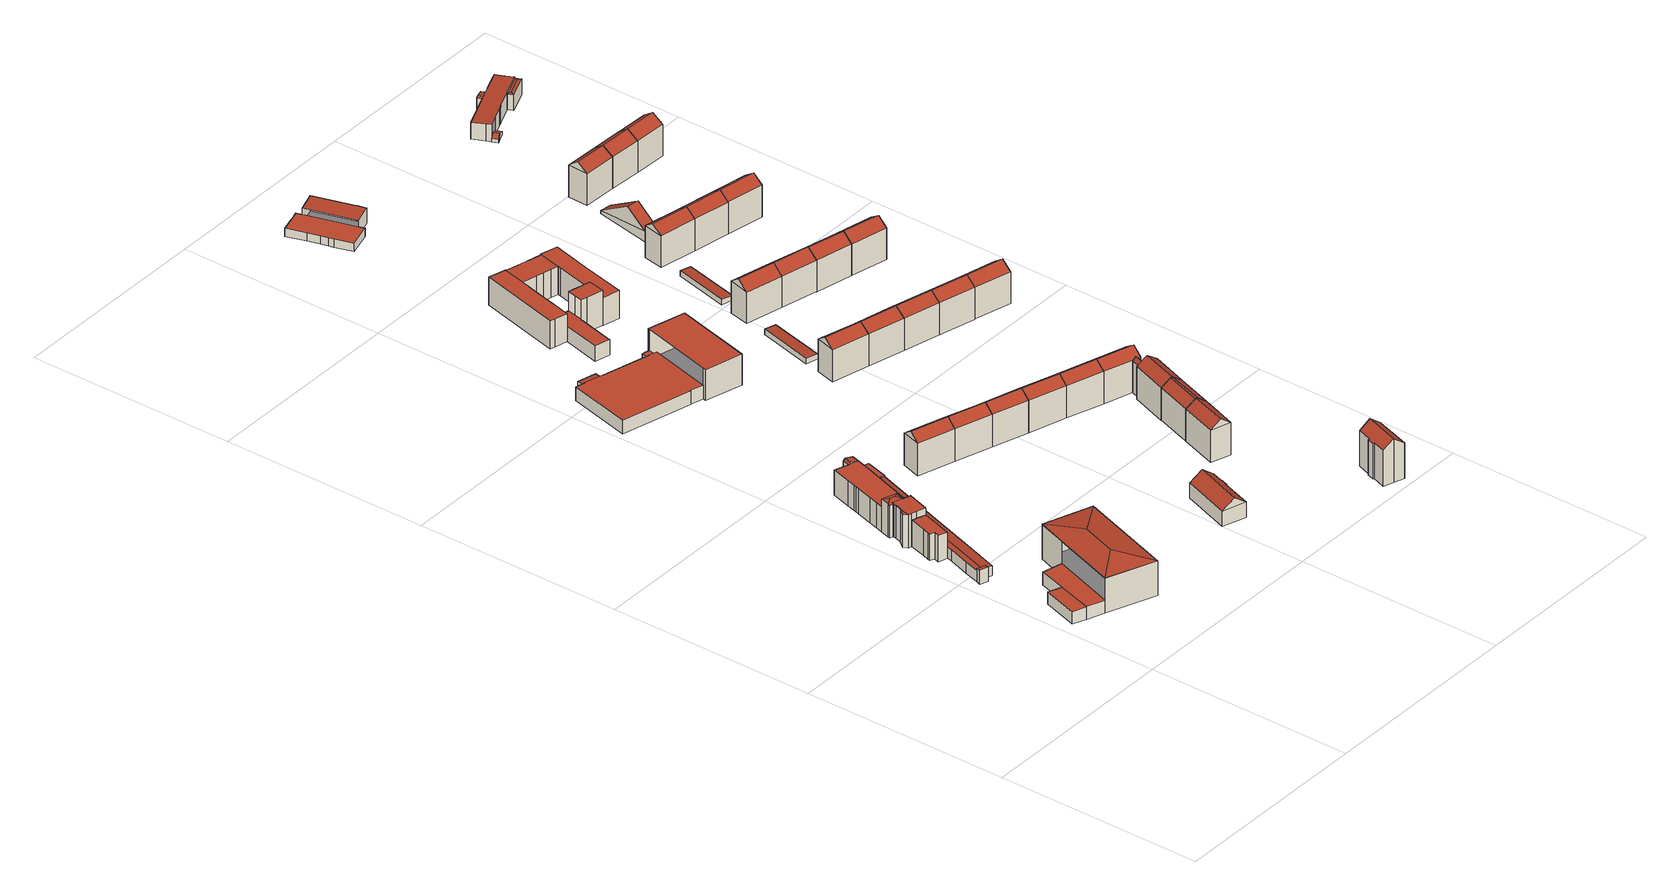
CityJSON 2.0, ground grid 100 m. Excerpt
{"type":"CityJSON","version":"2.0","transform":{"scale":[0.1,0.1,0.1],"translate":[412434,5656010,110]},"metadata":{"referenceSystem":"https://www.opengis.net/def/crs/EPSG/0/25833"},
"CityObjects":{
"building1":{"type":"Building","attributes":{"Dachtyp_tdc":"tdcPolyFlatRoof","Gemeindeschluessel":14612000,"Dachneigung":0,"QualitaetDacherkennung":71,"Geometrietyp2DReferenz":"3000","measuredHeight":12.94,"function":"31001_2000","roofType":"1000"},"geometry":[{"type":"Solid","lod":"2","boundaries":[[[[0,1,2,3]],[[1,4,5,2]],[[4,6,7,5]],[[6,8,9,7]],[[8,10,11,9]],[[10,12,13,11]],[[12,14,15,13]],[[14,16,17,15]],[[16,0,3,17]],[[16,14,12,10,8,6,4,1,0]],[[3,2,5,7,9,11,13,15,17]]]],"semantics":{"surfaces":[{"type":"WallSurface"},{"type":"RoofSurface"},{"type":"GroundSurface"}],"values":[[0,0,0,0,0,0,0,0,0,1,2]]}}]},
"building2":{"type":"Building","attributes":{"Gemeindeschluessel":14612000,"Geometrietyp2DReferenz":"3000","function":"31001_2000","roofType":"9999"},"children":["building2-1","building2-2","building2-3"]},
"building2-1":{"type":"BuildingPart","attributes":{"Dachtyp_tdc":"tdcHipRoof","Dachneigung":11.52,"QualitaetDacherkennung":21,"Geometrietyp2DReferenz":"3000","measuredHeight":19.63,"roofType":"3200"},"parents":["building2"],"geometry":[{"type":"MultiSurface","lod":"2","boundaries":[[[18,19,20,21,22]],[[23,24,25,26,27]],[[24,28,29,25]],[[28,18,22,29]],[[30,18,31]],[[28,32,33]],[[18,28,33,31]],[[32,34,30,31,33]],[[19,30,34,23]],[[23,34,32,24]],[[24,32,28]],[[18,30,19]],[[22,21,26,25,29]]],"semantics":{"surfaces":[{"type":"WallSurface"},{"type":"RoofSurface"},{"type":"GroundSurface"}],"values":[0,0,0,0,1,1,1,1,0,0,0,0,2]}}]},
"building2-2":{"type":"BuildingPart","attributes":{"Dachtyp_tdc":"tdcPolyFlatRoof","Dachneigung":0,"QualitaetDacherkennung":46,"Geometrietyp2DReferenz":"3000","measuredHeight":6.15,"roofType":"1000"},"parents":["building2"],"geometry":[{"type":"MultiSurface","lod":"2","boundaries":[[[20,35,36,37,21]],[[38,39,40,41,42]],[[39,27,26,40]],[[27,39,38,35,20]],[[21,37,41,40,26]]],"semantics":{"surfaces":[{"type":"WallSurface"},{"type":"RoofSurface"},{"type":"GroundSurface"}],"values":[0,0,0,1,2]}}]},
"building2-3":{"type":"BuildingPart","attributes":{"Dachtyp_tdc":"tdcPolyFlatRoof","Dachneigung":0,"QualitaetDacherkennung":62,"Geometrietyp2DReferenz":"3000","measuredHeight":6.11,"roofType":"1000"},"parents":["building2"],"geometry":[{"type":"MultiSurface","lod":"2","boundaries":[[[36,43,44,37]],[[43,45,46,44]],[[45,42,41,46]],[[42,45,43,36]],[[37,44,46,41]]],"semantics":{"surfaces":[{"type":"WallSurface"},{"type":"RoofSurface"},{"type":"GroundSurface"}],"values":[0,0,0,1,2]}}]},
"building3":{"type":"Building","attributes":{"Gemeindeschluessel":14612000,"Geometrietyp2DReferenz":"3000","function":"31001_2000","roofType":"9999"},"children":["building3-1","building3-2"]},
"building3-1":{"type":"BuildingPart","attributes":{"Dachtyp_tdc":"tdcHipAndGableRoof","Dachneigung":11,"QualitaetDacherkennung":22,"Geometrietyp2DReferenz":"3000","measuredHeight":5.91,"roofType":"5000"},"parents":["building3"],"geometry":[{"type":"MultiSurface","lod":"2","boundaries":[[[47,48,49,50]],[[48,51,52,49]],[[51,53,54,52]],[[53,55,56,54]],[[55,57,58,56]],[[57,59,60,58]],[[59,61,62,60]],[[61,63,64,62]],[[63,65,66,64]],[[65,67,68,66]],[[67,69,70,68]],[[69,71,72,70]],[[65,63,73]],[[63,61,59,57,55,53,51,48,47,74,73]],[[74,71,69,67,65,73]],[[72,75,50,49,52,54,56,58,60,62,64,66,68,70]]],"semantics":{"surfaces":[{"type":"WallSurface"},{"type":"RoofSurface"},{"type":"GroundSurface"}],"values":[0,0,0,0,0,0,0,0,0,0,0,0,1,1,1,2]}}]},
"building3-2":{"type":"BuildingPart","attributes":{"Dachtyp_tdc":"tdcPolyFlatRoof","Dachneigung":11.7,"QualitaetDacherkennung":63,"Geometrietyp2DReferenz":"3000","measuredHeight":7,"roofType":"2100"},"parents":["building3"],"geometry":[{"type":"MultiSurface","lod":"2","boundaries":[[[76,77,78,72,71]],[[77,79,80,78]],[[79,81,47,50,80]],[[81,79,77,76]],[[72,78,80,50,75]]],"semantics":{"surfaces":[{"type":"WallSurface"},{"type":"RoofSurface"},{"type":"GroundSurface"}],"values":[0,0,0,1,2]}}]},
"building4":{"type":"Building","attributes":{"Dachtyp_tdc":"tdcGableRoof","Gemeindeschluessel":14612000,"Dachneigung":69.22,"QualitaetDacherkennung":8,"Geometrietyp2DReferenz":"3000","measuredHeight":11.72,"function":"31001_2000","roofType":"3100"},"geometry":[{"type":"Solid","lod":"2","boundaries":[[[[82,83,84,85]],[[83,86,87,84]],[[86,88,89,87]],[[88,82,85,89]],[[86,83,90]],[[82,88,91]],[[83,82,91,90]],[[88,86,90,91]],[[85,84,87,89]]]],"semantics":{"surfaces":[{"type":"WallSurface"},{"type":"RoofSurface"},{"type":"GroundSurface"}],"values":[[0,0,0,0,0,0,1,1,2]]}}]},
"building5":{"type":"Building","attributes":{"Gemeindeschluessel":14612000,"Geometrietyp2DReferenz":"3000","function":"31001_2000","roofType":"9999"},"children":["building5-1","building5-2","building5-3","building5-4","building5-5"]},
"building5-1":{"type":"BuildingPart","attributes":{"Dachtyp_tdc":"tdcFreeFormRoof","Dachneigung":15.79,"QualitaetDacherkennung":26,"Geometrietyp2DReferenz":"3000","measuredHeight":16.81,"roofType":"5000"},"parents":["building5"],"geometry":[{"type":"MultiSurface","lod":"2","boundaries":[[[92,93,94,95]],[[93,96,97,94]],[[96,98,99,97]],[[98,100,101,99]],[[100,102,101]],[[103,104,105,106,107]],[[100,98,108]],[[98,96,93,92,104,109,108]],[[104,103,109]],[[103,100,108,109]],[[95,94,97,99,101,106,105]]],"semantics":{"surfaces":[{"type":"WallSurface"},{"type":"RoofSurface"},{"type":"GroundSurface"}],"values":[0,0,0,0,0,0,1,1,1,1,2]}}]},
"building5-2":{"type":"BuildingPart","attributes":{"Dachtyp_tdc":"tdcPolyFlatRoof","Dachneigung":0,"QualitaetDacherkennung":86,"Geometrietyp2DReferenz":"3000","measuredHeight":16.22,"roofType":"1000"},"parents":["building5"],"geometry":[{"type":"MultiSurface","lod":"2","boundaries":[[[92,95,110,111]],[[112,113,105,104]],[[112,114,115,113]],[[114,116,117,115]],[[116,118,119,117]],[[118,120,121,119]],[[120,122,123,121]],[[122,120,118,116,114,112,104,92,111]],[[110,95,105,113,115,117,119,121,123]]],"semantics":{"surfaces":[{"type":"WallSurface"},{"type":"RoofSurface"},{"type":"GroundSurface"}],"values":[0,0,0,0,0,0,0,1,2]}}]},
"building5-3":{"type":"BuildingPart","attributes":{"Dachtyp_tdc":"tdcGableRoof","Dachneigung":11.66,"QualitaetDacherkennung":22,"Geometrietyp2DReferenz":"3000","measuredHeight":13.03,"roofType":"3100"},"parents":["building5"],"geometry":[{"type":"MultiSurface","lod":"2","boundaries":[[[124,125,126,127]],[[125,128,129,126]],[[130,131,132,133]],[[131,124,127,132]],[[134,135,128,125,124]],[[124,131,130,136,134]],[[127,126,129,137,133,132]]],"semantics":{"surfaces":[{"type":"WallSurface"},{"type":"RoofSurface"},{"type":"GroundSurface"}],"values":[0,0,0,0,1,1,2]}}]},
"building5-4":{"type":"BuildingPart","attributes":{"Dachtyp_tdc":"tdcPolyFlatRoof","Dachneigung":0,"QualitaetDacherkennung":66,"Geometrietyp2DReferenz":"3000","measuredHeight":12.28,"roofType":"1000"},"parents":["building5"],"geometry":[{"type":"MultiSurface","lod":"2","boundaries":[[[102,138,139,101]],[[138,140,141,139]],[[140,142,143,141]],[[142,144,145,143]],[[144,146,147,145]],[[146,148,149,147]],[[148,150,151,149]],[[150,152,130,133,151]],[[153,154,155,129,128]],[[154,156,157,155]],[[156,107,106,157]],[[156,154,153,135,158,136,152,150,148,146,144,142,140,138,102,107]],[[106,101,139,141,143,145,147,149,151,133,137,129,155,157]]],"semantics":{"surfaces":[{"type":"WallSurface"},{"type":"RoofSurface"},{"type":"GroundSurface"}],"values":[0,0,0,0,0,0,0,0,0,0,0,1,2]}}]},
"building5-5":{"type":"BuildingPart","attributes":{"Dachtyp_tdc":"tdcPolyFlatRoof","Dachneigung":0,"QualitaetDacherkennung":64,"Geometrietyp2DReferenz":"3000","measuredHeight":16.2,"roofType":"1000"},"parents":["building5"],"geometry":[{"type":"MultiSurface","lod":"2","boundaries":[[[159,160,161,162]],[[160,163,164,161]],[[163,111,110,164]],[[122,159,162,123]],[[122,165,111,163,160,159]],[[162,161,164,110,166,123]]],"semantics":{"surfaces":[{"type":"WallSurface"},{"type":"RoofSurface"},{"type":"GroundSurface"}],"values":[0,0,0,0,1,2]}}]},
"building6":{"type":"Building","attributes":{"Dachtyp_tdc":"tdcPolyFlatRoof","Gemeindeschluessel":14612000,"Dachneigung":0,"QualitaetDacherkennung":76,"Geometrietyp2DReferenz":"3000","measuredHeight":5.34,"function":"31001_2000","roofType":"1000"},"geometry":[{"type":"Solid","lod":"2","boundaries":[[[[167,63,168,169]],[[63,170,171,168]],[[170,172,173,171]],[[172,167,169,173]],[[172,170,63,167]],[[169,168,171,173]]]],"semantics":{"surfaces":[{"type":"WallSurface"},{"type":"RoofSurface"},{"type":"GroundSurface"}],"values":[[0,0,0,0,1,2]]}}]},
"building7":{"type":"Building","attributes":{"Dachtyp_tdc":"tdcGableRoof","Gemeindeschluessel":14612000,"Dachneigung":35.38,"QualitaetDacherkennung":69,"Geometrietyp2DReferenz":"3000","measuredHeight":19.24,"function":"31001_9998","roofType":"3100"},"geometry":[{"type":"Solid","lod":"2","boundaries":[[[[174,175,176,177]],[[175,178,179,176]],[[178,180,181,179]],[[180,174,177,181]],[[178,175,182]],[[174,180,183]],[[175,174,183,182]],[[180,178,182,183]],[[177,176,179,181]]]],"semantics":{"surfaces":[{"type":"WallSurface"},{"type":"RoofSurface"},{"type":"GroundSurface"}],"values":[[0,0,0,0,0,0,1,1,2]]}}]},
"building8":{"type":"Building","attributes":{"Dachtyp_tdc":"tdcFreeFormRoof","Gemeindeschluessel":14612000,"Dachneigung":36.73,"QualitaetDacherkennung":91,"Geometrietyp2DReferenz":"3000","measuredHeight":11.86,"function":"31001_9998","roofType":"5000"},"geometry":[{"type":"Solid","lod":"2","boundaries":[[[[184,185,186,187]],[[185,188,189,186]],[[188,190,191,189]],[[190,192,193,191]],[[192,194,195,193]],[[194,196,197,195]],[[196,198,199,197]],[[198,184,187,199]],[[190,188,200,201,198,196,194,192]],[[201,200,185,184]],[[184,198,201]],[[188,185,200]],[[187,186,189,191,193,195,197,199]]]],"semantics":{"surfaces":[{"type":"WallSurface"},{"type":"RoofSurface"},{"type":"GroundSurface"}],"values":[[0,0,0,0,0,0,0,0,1,1,0,0,2]]}}]},
"building9":{"type":"Building","attributes":{"Gemeindeschluessel":14612000,"Geometrietyp2DReferenz":"3000","function":"31001_2000","roofType":"9999"},"children":["building9-1","building9-2","building9-3","building9-4"]},
"building9-1":{"type":"BuildingPart","attributes":{"Dachtyp_tdc":"tdcPolyFlatRoof","Dachneigung":2.89,"QualitaetDacherkennung":66,"Geometrietyp2DReferenz":"3000","measuredHeight":4.97,"roofType":"2100"},"parents":["building9"],"geometry":[{"type":"MultiSurface","lod":"2","boundaries":[[[202,203,204,205]],[[203,206,207,204]],[[206,208,209,207]],[[210,208,206,203,202]],[[205,204,207,209,211]]],"semantics":{"surfaces":[{"type":"WallSurface"},{"type":"RoofSurface"},{"type":"GroundSurface"}],"values":[0,0,0,1,2]}}]},
"building9-2":{"type":"BuildingPart","attributes":{"Dachtyp_tdc":"tdcPolyFlatRoof","Dachneigung":0,"QualitaetDacherkennung":58,"Geometrietyp2DReferenz":"3000","measuredHeight":6.77,"roofType":"1000"},"parents":["building9"],"geometry":[{"type":"MultiSurface","lod":"2","boundaries":[[[212,213,202,205,214,215]],[[216,217,218,219]],[[217,220,221,218]],[[220,222,223,221]],[[222,224,225,223]],[[224,226,227,225]],[[214,205,211,219,218,221,223,225,227]],[[226,228,227]],[[224,222,220,217,216,229,213,212,226]]],"semantics":{"surfaces":[{"type":"WallSurface"},{"type":"GroundSurface"},{"type":"RoofSurface"}],"values":[0,0,0,0,0,0,1,0,2]}}]},
"building9-3":{"type":"BuildingPart","attributes":{"Dachtyp_tdc":"tdcPolyFlatRoof","Dachneigung":0,"QualitaetDacherkennung":79,"Geometrietyp2DReferenz":"3000","measuredHeight":15.09,"roofType":"1000"},"parents":["building9"],"geometry":[{"type":"MultiSurface","lod":"2","boundaries":[[[230,231,232,233]],[[231,234,235,232]],[[234,236,237,235]],[[236,238,216,219,237]],[[239,230,233,209,208]],[[239,238,236,234,231,230]],[[233,232,235,237,219,211,209]]],"semantics":{"surfaces":[{"type":"WallSurface"},{"type":"RoofSurface"},{"type":"GroundSurface"}],"values":[0,0,0,0,0,1,2]}}]},
"building9-4":{"type":"BuildingPart","attributes":{"Dachtyp_tdc":"tdcPolyFlatRoof","Dachneigung":4.93,"QualitaetDacherkennung":68,"Geometrietyp2DReferenz":"3000","measuredHeight":5.12,"roofType":"2100"},"parents":["building9"],"geometry":[{"type":"MultiSurface","lod":"2","boundaries":[[[228,240,241,227]],[[240,242,243,241]],[[242,215,214,243]],[[215,242,240,228]],[[227,241,243,214]]],"semantics":{"surfaces":[{"type":"WallSurface"},{"type":"RoofSurface"},{"type":"GroundSurface"}],"values":[0,0,0,1,2]}}]},
"building10":{"type":"Building","attributes":{"Dachtyp_tdc":"tdcGableRoof","Gemeindeschluessel":14612000,"Dachneigung":35.51,"QualitaetDacherkennung":85,"Geometrietyp2DReferenz":"3000","measuredHeight":19.25,"function":"31001_9998","roofType":"3100"},"geometry":[{"type":"Solid","lod":"2","boundaries":[[[[180,244,245,181]],[[244,246,247,245]],[[246,244,248]],[[180,174,249]],[[244,180,249,248]],[[174,246,248,249]],[[181,245,247,177]],[[246,174,177,247]],[[174,180,181,177]]]],"semantics":{"surfaces":[{"type":"WallSurface"},{"type":"RoofSurface"},{"type":"GroundSurface"}],"values":[[0,0,0,0,1,1,2,0,0]]}}]},
"building11":{"type":"Building","attributes":{"Dachtyp_tdc":"tdcGableRoof","Gemeindeschluessel":14612000,"Dachneigung":35.5,"QualitaetDacherkennung":87,"Geometrietyp2DReferenz":"3000","measuredHeight":19.25,"function":"31001_9998","roofType":"3100"},"geometry":[{"type":"Solid","lod":"2","boundaries":[[[[246,244,245,247]],[[250,251,252]],[[244,246,248]],[[251,244,248,252]],[[246,250,252,248]],[[245,253,254,247]],[[244,251,253,245]],[[251,250,254,253]],[[250,246,247,254]]]],"semantics":{"surfaces":[{"type":"WallSurface"},{"type":"RoofSurface"},{"type":"GroundSurface"}],"values":[[0,0,0,1,1,2,0,0,0]]}}]},
"building12":{"type":"Building","attributes":{"Dachtyp_tdc":"tdcGableRoof","Gemeindeschluessel":14612000,"Dachneigung":35.58,"QualitaetDacherkennung":88,"Geometrietyp2DReferenz":"3000","measuredHeight":19.27,"function":"31001_9998","roofType":"3100"},"geometry":[{"type":"Solid","lod":"2","boundaries":[[[[255,250,254,256]],[[250,257,253,254]],[[257,258,259,253]],[[258,255,256,259]],[[257,250,252]],[[255,258,260]],[[250,255,260,252]],[[258,257,252,260]],[[256,254,253,259]]]],"semantics":{"surfaces":[{"type":"WallSurface"},{"type":"RoofSurface"},{"type":"GroundSurface"}],"values":[[0,0,0,0,0,0,1,1,2]]}}]},
"building13":{"type":"Building","attributes":{"Dachtyp_tdc":"tdcGableRoof","Gemeindeschluessel":14612000,"Dachneigung":35.54,"QualitaetDacherkennung":89,"Geometrietyp2DReferenz":"3000","measuredHeight":19.41,"function":"31001_9998","roofType":"3100"},"geometry":[{"type":"Solid","lod":"2","boundaries":[[[[261,262,263,264]],[[262,265,266,263]],[[265,267,268,266]],[[267,261,264,268]],[[265,262,269]],[[261,267,270]],[[262,261,270,269]],[[267,265,269,270]],[[264,263,266,268]]]],"semantics":{"surfaces":[{"type":"WallSurface"},{"type":"RoofSurface"},{"type":"GroundSurface"}],"values":[[0,0,0,0,0,0,1,1,2]]}}]},
"building14":{"type":"Building","attributes":{"Dachtyp_tdc":"tdcGableRoof","Gemeindeschluessel":14612000,"Dachneigung":35.27,"QualitaetDacherkennung":73,"Geometrietyp2DReferenz":"3000","measuredHeight":19.21,"function":"31001_9998","roofType":"3100"},"geometry":[{"type":"Solid","lod":"2","boundaries":[[[[271,272,273,274]],[[272,275,276,273]],[[275,277,278,276]],[[277,271,274,278]],[[275,272,279]],[[271,277,280]],[[272,271,280,279]],[[277,275,279,280]],[[274,273,276,278]]]],"semantics":{"surfaces":[{"type":"WallSurface"},{"type":"RoofSurface"},{"type":"GroundSurface"}],"values":[[0,0,0,0,0,0,1,1,2]]}}]},
"building15":{"type":"Building","attributes":{"Gemeindeschluessel":14612000,"Geometrietyp2DReferenz":"3000","function":"31001_9998","roofType":"9999"},"children":["building15-1","building15-2","building15-3","building15-4","building15-5","building15-6"]},
"building15-1":{"type":"BuildingPart","attributes":{"Dachtyp_tdc":"tdcPolyFlatRoof","Dachneigung":0,"QualitaetDacherkennung":79,"Geometrietyp2DReferenz":"3000","measuredHeight":13.68,"roofType":"1000"},"parents":["building15"],"geometry":[{"type":"MultiSurface","lod":"2","boundaries":[[[281,282,283,284]],[[281,285,286,287,288,289,290,291,292,293,294,282]],[[283,295,296,297,298,299,300,301,302,303,304,284]],[[282,294,295,283]],[[293,292,297,296]],[[292,291,298,297]],[[291,290,299,298]],[[288,301,300,289]],[[288,287,302,301]],[[287,286,303,302]],[[286,285,304,303]],[[285,281,284,304]]],"semantics":{"surfaces":[{"type":"WallSurface"},{"type":"RoofSurface"},{"type":"GroundSurface"}],"values":[0,1,2,0,0,0,0,0,0,0,0,0]}}]},
"building15-2":{"type":"BuildingPart","attributes":{"Dachtyp_tdc":"tdcPolyFlatRoof","Dachneigung":0,"QualitaetDacherkennung":80,"Geometrietyp2DReferenz":"3000","measuredHeight":6.14,"roofType":"1000"},"parents":["building15"],"geometry":[{"type":"MultiSurface","lod":"2","boundaries":[[[305,306,307,308]],[[306,309,310,307]],[[309,311,312,310]],[[313,314,315,316]],[[314,317,318,315]],[[317,319,320,318]],[[319,321,322,320]],[[321,323,324,322]],[[323,305,308,324]],[[323,321,319,317,314,313,311,309,306,305]],[[308,307,310,312,316,315,318,320,322,324]]],"semantics":{"surfaces":[{"type":"WallSurface"},{"type":"RoofSurface"},{"type":"GroundSurface"}],"values":[0,0,0,0,0,0,0,0,0,1,2]}}]},
"building15-3":{"type":"BuildingPart","attributes":{"Dachtyp_tdc":"tdcPolyFlatRoof","Dachneigung":0,"QualitaetDacherkennung":79,"Geometrietyp2DReferenz":"3000","measuredHeight":13.7,"roofType":"1000"},"parents":["building15"],"geometry":[{"type":"MultiSurface","lod":"2","boundaries":[[[325,326,327,328,329]],[[326,330,331,327]],[[330,332,333,331]],[[332,334,335,333]],[[334,336,337,335]],[[338,339,340,341]],[[338,342,343,339]],[[342,344,345,343]],[[344,346,347,345]],[[346,348,347]],[[349,346,344,342,338,341,350,336,334,332,330,326,325]],[[328,327,331,333,335,337,351,340,339,343,345,347,352]]],"semantics":{"surfaces":[{"type":"WallSurface"},{"type":"RoofSurface"},{"type":"GroundSurface"}],"values":[0,0,0,0,0,0,0,0,0,0,1,2]}}]},
"building15-4":{"type":"BuildingPart","attributes":{"Dachtyp_tdc":"tdcPolyFlatRoof","Dachneigung":0,"QualitaetDacherkennung":70,"Geometrietyp2DReferenz":"3000","measuredHeight":13.68,"roofType":"1000"},"parents":["building15"],"geometry":[{"type":"MultiSurface","lod":"2","boundaries":[[[290,353,354,299]],[[353,355,356,354]],[[355,357,358,356]],[[357,359,360,358]],[[359,341,340,360]],[[336,361,316,337]],[[361,313,316]],[[362,312,311]],[[362,288,301,312]],[[288,289,300,301]],[[289,288,362,361,336,350,341,359,357,355,353,290]],[[299,354,356,358,360,340,351,337,316,312,301,300]]],"semantics":{"surfaces":[{"type":"WallSurface"},{"type":"RoofSurface"},{"type":"GroundSurface"}],"values":[0,0,0,0,0,0,0,0,0,0,1,2]}}]},
"building15-5":{"type":"BuildingPart","attributes":{"Dachtyp_tdc":"tdcPolyFlatRoof","Dachneigung":0,"QualitaetDacherkennung":50,"Geometrietyp2DReferenz":"3000","measuredHeight":7.34,"roofType":"1000"},"parents":["building15"],"geometry":[{"type":"MultiSurface","lod":"2","boundaries":[[[363,364,365,366]],[[364,367,368,365]],[[367,369,370,368]],[[369,329,328,370]],[[348,371,372,347]],[[371,373,374,372]],[[373,375,376,374]],[[375,373,371,348,377,329,369,367,364,363]],[[366,365,368,370,328,352,347,372,374,376]]],"semantics":{"surfaces":[{"type":"WallSurface"},{"type":"RoofSurface"},{"type":"GroundSurface"}],"values":[0,0,0,0,0,0,0,1,2]}}]},
"building15-6":{"type":"BuildingPart","attributes":{"Dachtyp_tdc":"tdcPolyFlatRoof","Dachneigung":0,"QualitaetDacherkennung":64,"Geometrietyp2DReferenz":"3000","measuredHeight":17.02,"roofType":"1000"},"parents":["building15"],"geometry":[{"type":"MultiSurface","lod":"2","boundaries":[[[378,295,294]],[[378,379,380,295]],[[379,381,363,366,380]],[[382,383,384,376,375]],[[383,385,386,384]],[[385,387,296,386]],[[387,293,296]],[[385,383,382,381,379,378,387]],[[295,380,366,376,384,386,296]]],"semantics":{"surfaces":[{"type":"WallSurface"},{"type":"RoofSurface"},{"type":"GroundSurface"}],"values":[0,0,0,0,0,0,0,1,2]}}]},
"building16":{"type":"Building","attributes":{"Dachtyp_tdc":"tdcGableRoof","Gemeindeschluessel":14612000,"Dachneigung":36.87,"QualitaetDacherkennung":80,"Geometrietyp2DReferenz":"3000","measuredHeight":21.38,"function":"31001_9998","roofType":"3100"},"geometry":[{"type":"Solid","lod":"2","boundaries":[[[[388,389,390,391]],[[389,392,393,390]],[[392,394,395,393]],[[394,396,397,395]],[[396,398,399,397]],[[398,400,401,399]],[[400,402,403,401]],[[402,404,405,403]],[[404,406,407,405]],[[406,388,391,407]],[[402,400,398,396,394,392,389,388]],[[388,406,404,402]],[[391,390,393,395,397,399,401,403,405,407]]]],"semantics":{"surfaces":[{"type":"WallSurface"},{"type":"RoofSurface"},{"type":"GroundSurface"}],"values":[[0,0,0,0,0,0,0,0,0,0,1,1,2]]}}]},
"building17":{"type":"Building","attributes":{"Dachtyp_tdc":"tdcPolyFlatRoof","Gemeindeschluessel":14612000,"Dachneigung":2.94,"QualitaetDacherkennung":64,"Geometrietyp2DReferenz":"3000","measuredHeight":2.76,"function":"31001_2463","roofType":"2100"},"geometry":[{"type":"Solid","lod":"2","boundaries":[[[[408,409,410,411]],[[409,412,413,410]],[[412,414,415,413]],[[414,408,411,415]],[[414,412,409,408]],[[411,410,413,415]]]],"semantics":{"surfaces":[{"type":"WallSurface"},{"type":"RoofSurface"},{"type":"GroundSurface"}],"values":[[0,0,0,0,1,2]]}}]},
"building18":{"type":"Building","attributes":{"Dachtyp_tdc":"tdcGableRoof","Gemeindeschluessel":14612000,"Dachneigung":35.48,"QualitaetDacherkennung":89,"Geometrietyp2DReferenz":"3000","measuredHeight":19.25,"function":"31001_9998","roofType":"3100"},"geometry":[{"type":"Solid","lod":"2","boundaries":[[[[416,255,256,417]],[[255,418,259,256]],[[418,419,420,259]],[[419,416,417,420]],[[418,255,260]],[[416,419,421]],[[255,416,421,260]],[[419,418,260,421]],[[417,256,259,420]]]],"semantics":{"surfaces":[{"type":"WallSurface"},{"type":"RoofSurface"},{"type":"GroundSurface"}],"values":[[0,0,0,0,0,0,1,1,2]]}}]},
"building19":{"type":"Building","attributes":{"Dachtyp_tdc":"tdcCutGableRoof","Gemeindeschluessel":14612000,"Dachneigung":35.68,"QualitaetDacherkennung":86,"Geometrietyp2DReferenz":"3000","measuredHeight":19.07,"function":"31001_9998","roofType":"9999"},"geometry":[{"type":"Solid","lod":"2","boundaries":[[[[262,422,423,263]],[[422,424,425,423]],[[424,265,266,425]],[[265,262,263,266]],[[422,262,426,427]],[[424,422,427,428]],[[265,424,428,429]],[[262,265,429,426]],[[428,427,426,429]],[[263,423,425,266]]]],"semantics":{"surfaces":[{"type":"WallSurface"},{"type":"RoofSurface"},{"type":"GroundSurface"}],"values":[[0,0,0,0,1,0,1,0,1,2]]}}]},
"building20":{"type":"Building","attributes":{"Dachtyp_tdc":"tdcGableRoof","Gemeindeschluessel":14612000,"Dachneigung":35.16,"QualitaetDacherkennung":72,"Geometrietyp2DReferenz":"3000","measuredHeight":19.15,"function":"31001_9998","roofType":"3100"},"geometry":[{"type":"Solid","lod":"2","boundaries":[[[[277,430,431,432]],[[430,433,434,431]],[[433,271,435,434]],[[271,277,432,435]],[[433,430,436]],[[277,271,280]],[[430,277,280,436]],[[271,433,436,280]],[[432,431,434,435]]]],"semantics":{"surfaces":[{"type":"WallSurface"},{"type":"RoofSurface"},{"type":"GroundSurface"}],"values":[[0,0,0,0,0,0,1,1,2]]}}]},
"building21":{"type":"Building","attributes":{"Gemeindeschluessel":14612000,"Geometrietyp2DReferenz":"3000","function":"31001_9998","roofType":"9999"},"children":["building21-1","building21-2"]},
"building21-1":{"type":"BuildingPart","attributes":{"Dachtyp_tdc":"tdcGableRoof","Dachneigung":35.46,"QualitaetDacherkennung":90,"Geometrietyp2DReferenz":"3000","measuredHeight":19.5,"roofType":"3100"},"parents":["building21"],"geometry":[{"type":"MultiSurface","lod":"2","boundaries":[[[437,438,439,440,441]],[[442,443,444]],[[442,445,446,443]],[[445,447,448,446]],[[447,449,450,448]],[[449,437,441,450]],[[449,451,452,453,454,437]],[[455,452,451,424]],[[445,455,424,447]],[[447,424,451,449]],[[442,453,452,455,445]],[[437,454,438]],[[441,440,443,446,448,450]]],"semantics":{"surfaces":[{"type":"WallSurface"},{"type":"RoofSurface"},{"type":"GroundSurface"}],"values":[0,0,0,0,0,0,1,1,0,0,0,0,2]}}]},
"building21-2":{"type":"BuildingPart","attributes":{"Dachtyp_tdc":"tdcGableRoof","Dachneigung":45.01,"QualitaetDacherkennung":72,"Geometrietyp2DReferenz":"3000","measuredHeight":17.07,"roofType":"3100"},"parents":["building21"],"geometry":[{"type":"MultiSurface","lod":"2","boundaries":[[[439,456,457,440]],[[456,458,459,457]],[[458,444,443,459]],[[458,456,460]],[[456,439,461,462,460]],[[444,458,460,462,463]],[[440,457,459,443]]],"semantics":{"surfaces":[{"type":"WallSurface"},{"type":"RoofSurface"},{"type":"GroundSurface"}],"values":[0,0,0,0,1,1,2]}}]},
"building22":{"type":"Building","attributes":{"Gemeindeschluessel":14612000,"Geometrietyp2DReferenz":"3000","function":"31001_3211","roofType":"9999"},"children":["building22-1","building22-2"]},
"building22-1":{"type":"BuildingPart","attributes":{"Dachtyp_tdc":"tdcPolyFlatRoof","Dachneigung":0,"QualitaetDacherkennung":57,"Geometrietyp2DReferenz":"3000","measuredHeight":4.01,"roofType":"1000"},"parents":["building22"],"geometry":[{"type":"MultiSurface","lod":"2","boundaries":[[[464,465,466,467]],[[465,468,469,466]],[[468,470,471,469]],[[470,472,473,471]],[[472,474,475,473]],[[474,476,477,475]],[[476,478,479,477]],[[478,480,481,479]],[[480,482,483,481]],[[482,484,485,483]],[[484,486,487,485]],[[486,488,489,487]],[[488,490,491,489]],[[490,492,493,491]],[[492,494,495,493]],[[494,496,497,495]],[[496,494,492,490,488,486,484,482,480,478,476,474,472,470,468,465,464]],[[467,466,469,471,473,475,477,479,481,483,485,487,489,491,493,495,497]]],"semantics":{"surfaces":[{"type":"WallSurface"},{"type":"RoofSurface"},{"type":"GroundSurface"}],"values":[0,0,0,0,0,0,0,0,0,0,0,0,0,0,0,0,1,2]}}]},
"building22-2":{"type":"BuildingPart","attributes":{"Dachtyp_tdc":"tdcPolyFlatRoof","Dachneigung":2.8,"QualitaetDacherkennung":89,"Geometrietyp2DReferenz":"3000","measuredHeight":7.62,"roofType":"2100"},"parents":["building22"],"geometry":[{"type":"MultiSurface","lod":"2","boundaries":[[[498,499,500,501]],[[499,502,503,500]],[[502,504,505,503]],[[504,506,464,467,505]],[[507,498,501,497,496]],[[507,506,504,502,499,498]],[[501,500,503,505,467,497]]],"semantics":{"surfaces":[{"type":"WallSurface"},{"type":"RoofSurface"},{"type":"GroundSurface"}],"values":[0,0,0,0,0,1,2]}}]},
"building23":{"type":"Building","attributes":{"Dachtyp_tdc":"tdcGableRoof","Gemeindeschluessel":14612000,"Dachneigung":35.15,"QualitaetDacherkennung":89,"Geometrietyp2DReferenz":"3000","measuredHeight":19.22,"function":"31001_9998","roofType":"3100"},"geometry":[{"type":"Solid","lod":"2","boundaries":[[[[508,416,417,509]],[[416,421,510,417]],[[421,419,420,510]],[[419,511,512,420]],[[511,513,514,512]],[[513,515,516,514]],[[515,517,518,516]],[[517,508,509,518]],[[513,511,419,421]],[[421,416,508,517,515,513]],[[509,417,510,420,512,514,516,518]]]],"semantics":{"surfaces":[{"type":"WallSurface"},{"type":"RoofSurface"},{"type":"GroundSurface"}],"values":[[0,0,0,0,0,0,0,0,1,1,2]]}}]},
"building24":{"type":"Building","attributes":{"Dachtyp_tdc":"tdcGableRoof","Gemeindeschluessel":14612000,"Dachneigung":35.71,"QualitaetDacherkennung":75,"Geometrietyp2DReferenz":"3000","measuredHeight":19.16,"function":"31001_9998","roofType":"3100"},"geometry":[{"type":"Solid","lod":"2","boundaries":[[[[519,520,521,522]],[[523,524,525,526]],[[527,528,524,523]],[[528,520,525,524]],[[520,519,526,525]],[[519,527,523,526]],[[520,528,521]],[[527,519,522]],[[528,527,522,521]]]],"semantics":{"surfaces":[{"type":"RoofSurface"},{"type":"GroundSurface"},{"type":"WallSurface"}],"values":[[0,1,2,2,2,2,2,2,0]]}}]},
"building25":{"type":"Building","attributes":{"Dachtyp_tdc":"tdcGableRoof","Gemeindeschluessel":14612000,"Dachneigung":35.21,"QualitaetDacherkennung":72,"Geometrietyp2DReferenz":"3000","measuredHeight":19.17,"function":"31001_9998","roofType":"3100"},"geometry":[{"type":"Solid","lod":"2","boundaries":[[[[430,529,530,531]],[[529,532,533,530]],[[532,433,534,533]],[[433,430,531,534]],[[532,529,535]],[[430,433,436]],[[529,430,436,535]],[[433,532,535,436]],[[531,530,533,534]]]],"semantics":{"surfaces":[{"type":"WallSurface"},{"type":"RoofSurface"},{"type":"GroundSurface"}],"values":[[0,0,0,0,0,0,1,1,2]]}}]},
"building26":{"type":"Building","attributes":{"Dachtyp_tdc":"tdcPolyFlatRoof","Gemeindeschluessel":14612000,"Dachneigung":5.18,"QualitaetDacherkennung":79,"Geometrietyp2DReferenz":"3000","measuredHeight":2.62,"function":"31001_2463","roofType":"2100"},"geometry":[{"type":"Solid","lod":"2","boundaries":[[[[536,537,538,539]],[[537,540,541,538]],[[540,542,543,541]],[[542,536,539,543]],[[542,540,537,536]],[[539,538,541,543]]]],"semantics":{"surfaces":[{"type":"WallSurface"},{"type":"RoofSurface"},{"type":"GroundSurface"}],"values":[[0,0,0,0,1,2]]}}]},
"building27":{"type":"Building","attributes":{"Dachtyp_tdc":"tdcGableRoof","Gemeindeschluessel":14612000,"Dachneigung":35.83,"QualitaetDacherkennung":75,"Geometrietyp2DReferenz":"3000","measuredHeight":19.12,"function":"31001_9998","roofType":"3100"},"geometry":[{"type":"Solid","lod":"2","boundaries":[[[[544,520,545,546]],[[520,547,548,545]],[[547,549,550,548]],[[549,544,546,550]],[[547,520,521]],[[544,549,551]],[[520,544,551,521]],[[549,547,521,551]],[[546,545,548,550]]]],"semantics":{"surfaces":[{"type":"WallSurface"},{"type":"RoofSurface"},{"type":"GroundSurface"}],"values":[[0,0,0,0,0,0,1,1,2]]}}]},
"building28":{"type":"Building","attributes":{"Dachtyp_tdc":"tdcGableRoof","Gemeindeschluessel":14612000,"Dachneigung":35.49,"QualitaetDacherkennung":72,"Geometrietyp2DReferenz":"3000","measuredHeight":19.18,"function":"31001_9998","roofType":"3100"},"geometry":[{"type":"Solid","lod":"2","boundaries":[[[[529,552,553,530]],[[552,554,555,553]],[[554,532,533,555]],[[532,529,530,533]],[[554,552,556]],[[529,532,535]],[[552,529,535,556]],[[532,554,556,535]],[[530,553,555,533]]]],"semantics":{"surfaces":[{"type":"WallSurface"},{"type":"RoofSurface"},{"type":"GroundSurface"}],"values":[[0,0,0,0,0,0,1,1,2]]}}]},
"building29":{"type":"Building","attributes":{"Dachtyp_tdc":"tdcGableRoof","Gemeindeschluessel":14612000,"Dachneigung":35.41,"QualitaetDacherkennung":74,"Geometrietyp2DReferenz":"3000","measuredHeight":19.05,"function":"31001_9998","roofType":"3100"},"geometry":[{"type":"Solid","lod":"2","boundaries":[[[[557,558,559]],[[560,561,562]],[[558,560,562,559]],[[561,557,559,562]],[[563,564,565,566]],[[560,558,564,563]],[[558,557,565,564]],[[557,561,566,565]],[[561,560,563,566]]]],"semantics":{"surfaces":[{"type":"WallSurface"},{"type":"RoofSurface"},{"type":"GroundSurface"}],"values":[[0,0,1,1,2,0,0,0,0]]}}]},
"building30":{"type":"Building","attributes":{"Dachtyp_tdc":"tdcGableRoof","Gemeindeschluessel":14612000,"Dachneigung":35.6,"QualitaetDacherkennung":74,"Geometrietyp2DReferenz":"3000","measuredHeight":19.11,"function":"31001_9998","roofType":"3100"},"geometry":[{"type":"Solid","lod":"2","boundaries":[[[[549,567,568,569]],[[567,570,571,568]],[[570,544,572,571]],[[544,549,569,572]],[[570,567,573]],[[549,544,574]],[[567,549,574,573]],[[544,570,573,574]],[[569,568,571,572]]]],"semantics":{"surfaces":[{"type":"WallSurface"},{"type":"RoofSurface"},{"type":"GroundSurface"}],"values":[[0,0,0,0,0,0,1,1,2]]}}]},
"building31":{"type":"Building","attributes":{"Dachtyp_tdc":"tdcGableRoof","Gemeindeschluessel":14612000,"Dachneigung":35.43,"QualitaetDacherkennung":71,"Geometrietyp2DReferenz":"3000","measuredHeight":19.14,"function":"31001_9998","roofType":"3100"},"geometry":[{"type":"Solid","lod":"2","boundaries":[[[[575,576,577,578]],[[576,552,579,577]],[[552,580,581,579]],[[580,575,578,581]],[[552,576,556]],[[575,580,582]],[[576,575,582,556]],[[580,552,556,582]],[[578,577,579,581]]]],"semantics":{"surfaces":[{"type":"WallSurface"},{"type":"RoofSurface"},{"type":"GroundSurface"}],"values":[[0,0,0,0,0,0,1,1,2]]}}]},
"building32":{"type":"Building","attributes":{"Dachtyp_tdc":"tdcGableRoof","Gemeindeschluessel":14612000,"Dachneigung":31.69,"QualitaetDacherkennung":2,"Geometrietyp2DReferenz":"3000","measuredHeight":12.07,"function":"31001_2463","roofType":"3100"},"geometry":[{"type":"Solid","lod":"2","boundaries":[[[[583,584,585,586]],[[584,587,588,585]],[[587,589,590,588]],[[589,583,586,590]],[[587,584,591]],[[583,589,592]],[[584,583,592,591]],[[589,587,591,592]],[[586,585,588,590]]]],"semantics":{"surfaces":[{"type":"WallSurface"},{"type":"RoofSurface"},{"type":"GroundSurface"}],"values":[[0,0,0,0,0,0,1,1,2]]}}]},
"building33":{"type":"Building","attributes":{"Dachtyp_tdc":"tdcGableRoof","Gemeindeschluessel":14612000,"Dachneigung":35.96,"QualitaetDacherkennung":74,"Geometrietyp2DReferenz":"3000","measuredHeight":19.11,"function":"31001_9998","roofType":"3100"},"geometry":[{"type":"Solid","lod":"2","boundaries":[[[[558,593,594,564]],[[593,595,596,594]],[[595,597,565,596]],[[597,558,564,565]],[[595,593,598]],[[558,597,559]],[[593,558,559,598]],[[597,595,598,559]],[[564,594,596,565]]]],"semantics":{"surfaces":[{"type":"WallSurface"},{"type":"RoofSurface"},{"type":"GroundSurface"}],"values":[[0,0,0,0,0,0,1,1,2]]}}]},
"building34":{"type":"Building","attributes":{"Dachtyp_tdc":"tdcGableRoof","Gemeindeschluessel":14612000,"Dachneigung":36.01,"QualitaetDacherkennung":75,"Geometrietyp2DReferenz":"3000","measuredHeight":19.15,"function":"31001_9998","roofType":"3100"},"geometry":[{"type":"Solid","lod":"2","boundaries":[[[[567,599,600,568]],[[599,601,602,600]],[[601,603,571,602]],[[603,567,568,571]],[[601,599,604]],[[567,603,605]],[[599,567,605,604]],[[603,601,604,605]],[[568,600,602,571]]]],"semantics":{"surfaces":[{"type":"WallSurface"},{"type":"RoofSurface"},{"type":"GroundSurface"}],"values":[[0,0,0,0,0,0,1,1,2]]}}]},
"building35":{"type":"Building","attributes":{"Dachtyp_tdc":"tdcGableRoof","Gemeindeschluessel":14612000,"Dachneigung":34.97,"QualitaetDacherkennung":79,"Geometrietyp2DReferenz":"3000","measuredHeight":19.08,"function":"31001_9998","roofType":"3100"},"geometry":[{"type":"Solid","lod":"2","boundaries":[[[[606,607,608,609]],[[607,610,611,608]],[[610,612,613,611]],[[612,606,609,613]],[[610,607,614]],[[606,612,615]],[[607,606,615,614]],[[612,610,614,615]],[[609,608,611,613]]]],"semantics":{"surfaces":[{"type":"WallSurface"},{"type":"RoofSurface"},{"type":"GroundSurface"}],"values":[[0,0,0,0,0,0,1,1,2]]}}]},
"building36":{"type":"Building","attributes":{"Dachtyp_tdc":"tdcGableRoof","Gemeindeschluessel":14612000,"Dachneigung":35.86,"QualitaetDacherkennung":74,"Geometrietyp2DReferenz":"3000","measuredHeight":19.13,"function":"31001_9998","roofType":"3100"},"geometry":[{"type":"Solid","lod":"2","boundaries":[[[[616,617,618,594]],[[617,619,620,618]],[[619,621,596,620]],[[621,616,594,596]],[[619,617,622]],[[621,619,622,623]],[[594,618,620,596]],[[616,621,623]],[[617,616,623,622]]]],"semantics":{"surfaces":[{"type":"WallSurface"},{"type":"RoofSurface"},{"type":"GroundSurface"}],"values":[[0,0,0,0,0,1,2,0,1]]}}]},
"building37":{"type":"Building","attributes":{"Dachtyp_tdc":"tdcGableRoof","Gemeindeschluessel":14612000,"Dachneigung":34.69,"QualitaetDacherkennung":81,"Geometrietyp2DReferenz":"3000","measuredHeight":19.08,"function":"31001_9998","roofType":"3100"},"geometry":[{"type":"Solid","lod":"2","boundaries":[[[[624,610,611,625]],[[610,626,608,611]],[[626,627,628,608]],[[627,624,625,628]],[[626,610,629]],[[624,627,630]],[[610,624,630,629]],[[627,626,629,630]],[[625,611,608,628]]]],"semantics":{"surfaces":[{"type":"WallSurface"},{"type":"RoofSurface"},{"type":"GroundSurface"}],"values":[[0,0,0,0,0,0,1,1,2]]}}]},
"building38":{"type":"Building","attributes":{"Dachtyp_tdc":"tdcGableRoof","Gemeindeschluessel":14612000,"Dachneigung":34.58,"QualitaetDacherkennung":82,"Geometrietyp2DReferenz":"3000","measuredHeight":19.16,"function":"31001_9998","roofType":"3100"},"geometry":[{"type":"Solid","lod":"2","boundaries":[[[[631,632,633,634]],[[632,627,635,633]],[[627,636,637,635]],[[636,631,634,637]],[[627,632,638]],[[631,636,639]],[[632,631,639,638]],[[636,627,638,639]],[[634,633,635,637]]]],"semantics":{"surfaces":[{"type":"WallSurface"},{"type":"RoofSurface"},{"type":"GroundSurface"}],"values":[[0,0,0,0,0,0,1,1,2]]}}]},
"building39":{"type":"Building","attributes":{"Gemeindeschluessel":14612000,"Geometrietyp2DReferenz":"3000","function":"31001_9998","roofType":"9999"},"children":["building39-1","building39-2","building39-3"]},
"building39-1":{"type":"BuildingPart","attributes":{"Dachtyp_tdc":"tdcGableRoof","Dachneigung":20.06,"QualitaetDacherkennung":8,"Geometrietyp2DReferenz":"3000","measuredHeight":3.08,"roofType":"3100"},"parents":["building39"],"geometry":[{"type":"MultiSurface","lod":"2","boundaries":[[[640,641,642,643]],[[641,644,645,642]],[[644,646,647,645]],[[646,648,649,647]],[[648,650,651,649]],[[644,641,640,652]],[[652,650,648,646,644]],[[651,653,643,642,645,647,649]]],"semantics":{"surfaces":[{"type":"WallSurface"},{"type":"RoofSurface"},{"type":"GroundSurface"}],"values":[0,0,0,0,0,1,1,2]}}]},
"building39-2":{"type":"BuildingPart","attributes":{"Dachtyp_tdc":"tdcPolyFlatRoof","Dachneigung":3.33,"QualitaetDacherkennung":78,"Geometrietyp2DReferenz":"3000","measuredHeight":8.44,"roofType":"2100"},"parents":["building39"],"geometry":[{"type":"MultiSurface","lod":"2","boundaries":[[[654,655,656,657,658]],[[655,659,660,656]],[[659,661,662,660]],[[661,663,664,662]],[[663,665,666,664]],[[665,667,668,666]],[[667,669,670,668]],[[669,671,672,670]],[[671,673,674,672]],[[673,675,676,674]],[[675,677,640,643,676]],[[678,679,680,651,650]],[[679,681,682,680]],[[681,683,684,685,682]],[[683,681,679,678,677,675,673,671,669,667,665,663,661,659,655,654,686,687,688,689]],[[690,691,657,656,660,662,664,666,668,670,672,674,676,643,653,651,680,682,685]]],"semantics":{"surfaces":[{"type":"WallSurface"},{"type":"RoofSurface"},{"type":"GroundSurface"}],"values":[0,0,0,0,0,0,0,0,0,0,0,0,0,0,1,2]}}]},
"building39-3":{"type":"BuildingPart","attributes":{"Dachtyp_tdc":"tdcGableRoof","Dachneigung":10.76,"QualitaetDacherkennung":25,"Geometrietyp2DReferenz":"3000","measuredHeight":8.17,"roofType":"3100"},"parents":["building39"],"geometry":[{"type":"MultiSurface","lod":"2","boundaries":[[[692,658,657,656]],[[684,693,694,685]],[[693,695,696,694]],[[695,697,698,696]],[[697,699,700,698]],[[699,692,656,700]],[[695,693,684,701,688,702]],[[702,686,658,692,699,697,695]],[[656,657,691,690,685,694,696,698,700]]],"semantics":{"surfaces":[{"type":"WallSurface"},{"type":"RoofSurface"},{"type":"GroundSurface"}],"values":[0,0,0,0,0,0,1,1,2]}}]},
"building40":{"type":"Building","attributes":{"Dachtyp_tdc":"tdcFreeFormRoof","Gemeindeschluessel":14612000,"Dachneigung":10.22,"QualitaetDacherkennung":15,"Geometrietyp2DReferenz":"3000","measuredHeight":8.05,"function":"31001_9998","roofType":"5000"},"geometry":[{"type":"Solid","lod":"2","boundaries":[[[[703,704,705,706]],[[704,707,708,705]],[[707,709,710,708]],[[709,703,706,710]],[[711,712,709,707]],[[711,707,704]],[[712,711,704,703]],[[712,703,709]],[[706,705,708,710]]]],"semantics":{"surfaces":[{"type":"WallSurface"},{"type":"RoofSurface"},{"type":"GroundSurface"}],"values":[[0,0,0,0,1,1,1,1,2]]}}]}
},
"vertices":[
[42,1136,169],[51,1162,169],[51,1162,40],[42,1136,40],[28,1170,169],[28,1170,40],[30,1178,169],[30,1178,40],[41,1212,169],[41,1212,40],[66,1291,169],[66,1291,40],[90,1284,169],[90,1284,40],[132,1270,169],[132,1270,40],[84,1122,169],[84,1122,40],
[401,282,207],[168,371,207],[168,371,100],[168,371,38],[401,282,38],[273,677,207],[320,816,207],[320,816,38],[273,677,38],[273,677,100],[556,736,207],[556,736,38],[168,371,210],[317,460,235],[320,816,210],[374,627,235],[273,677,210],
[85,403,100],[85,403,99],[85,403,38],[136,572,100],[174,699,100],[174,699,38],[136,572,38],[136,572,99],
[21,428,99],[21,428,38],[75,596,99],[75,596,38],
[19,921,98],[41,990,98],[41,990,44],[19,921,44],[75,1093,98],[75,1093,44],[84,1122,98],[84,1122,44],[132,1270,98],[132,1270,44],[158,1348,98],[158,1348,44],[167,1375,98],[167,1375,44],[180,1417,98],[180,1417,44],[263,1670,98],[263,1670,44],[339,1645,92],[339,1645,44],[150,1069,92],[150,1069,44],[94,897,92],[94,897,44],[59,908,99],[59,908,44],[281,1648,103],[42,914,103],[42,914,44],
[59,908,109],[50,885,114],[50,885,44],[11,898,114],[11,898,44],[19,921,109],
[130,1388,133],[143,1430,133],[143,1430,42],[130,1388,42],[180,1417,93],[180,1417,42],[167,1375,93],[167,1375,42],[157,1425,159],[143,1384,159],
[80,1405,201],[73,1395,198],[73,1395,39],[80,1405,39],[59,1400,197],[59,1400,39],[62,1411,201],[62,1411,39],[74,1453,201],[74,1453,39],[74,1453,162],[143,1430,201],[130,1388,201],[130,1388,39],[143,1430,39],[143,1430,162],[89,1425,207],[116,1416,207],
[77,1394,39],[77,1394,201],[167,1375,201],[167,1375,39],[158,1348,201],[158,1348,39],[132,1270,201],[132,1270,39],[90,1284,201],[90,1284,39],[66,1291,201],[66,1291,39],[50,1296,201],[50,1296,39],
[257,1785,169],[293,1774,162],[293,1774,39],[257,1785,39],[282,1735,161],[282,1735,39],[237,1749,158],[248,1788,157],[248,1788,39],[237,1749,39],[245,1747,169],[280,1735,162],[240,1748,162],[245,1747,39],
[84,1487,162],[84,1487,39],[97,1530,162],[97,1530,39],[120,1608,162],[120,1608,39],[125,1626,162],[125,1626,39],[129,1638,162],[129,1638,39],[141,1679,162],[141,1679,39],[168,1772,162],[168,1772,39],[237,1749,162],[282,1735,162],[263,1670,162],[263,1670,39],[180,1417,162],[180,1417,39],[245,1747,162],
[37,1315,201],[65,1351,201],[65,1351,39],[37,1315,39],[72,1377,201],[72,1377,39],[73,1377,201],[73,1377,39],
[339,1645,98],[263,1670,45],[339,1645,45],[293,1774,98],[293,1774,45],[368,1750,98],[368,1750,45],
[658,1529,203],[482,1584,203],[482,1584,44],[658,1529,44],[512,1677,200],[512,1677,44],[688,1622,200],[688,1622,44],[497,1629,236],[672,1574,236],
[948,373,121],[1030,606,121],[1030,606,48],[948,373,48],[1140,567,124],[1140,567,48],[1123,518,124],[1123,518,48],[1130,515,118],[1130,515,48],[1118,483,118],[1118,483,48],[1112,485,124],[1112,485,48],[1059,335,124],[1059,335,48],[1087,586,166],[1005,354,166],
[452,2947,73],[464,2993,71],[464,2993,24],[452,2947,24],[482,2992,71],[482,2992,24],[502,2987,71],[502,2987,24],[489,2937,73],[489,2937,24],
[221,3007,91],[452,2947,91],[221,3007,24],[221,3007,75],[412,2639,91],[349,2656,91],[349,2656,24],[412,2639,24],[349,2654,91],[349,2654,24],[8,2741,91],[8,2741,24],[85,3042,91],[85,3042,24],[132,3030,91],[132,3030,24],[132,3030,75],[489,2937,91],
[503,2992,175],[684,2946,175],[684,2946,24],[503,2992,24],[590,2576,175],[590,2576,24],[408,2623,175],[408,2623,24],[412,2639,175],[502,2987,175],
[144,3079,70],[144,3079,24],[234,3056,70],[234,3056,24],
[864,1567,200],[864,1567,44],[835,1473,203],[835,1473,44],[849,1519,236],[673,1574,236],
[1007,1420,203],[1036,1513,200],[1021,1465,236],[1036,1513,44],[1007,1420,44],
[1186,1364,203],[1186,1364,44],[1036,1513,201],[1215,1457,200],[1215,1457,44],[1200,1409,236],
[1290,699,204],[1351,874,204],[1351,874,46],[1290,699,46],[1444,841,207],[1444,841,46],[1383,667,207],[1383,667,46],[1399,857,241],[1339,682,241],
[995,2237,198],[815,2281,199],[815,2281,41],[995,2237,41],[839,2376,199],[839,2376,41],[1018,2332,198],[1018,2332,41],[827,2329,233],[1006,2285,233],
[693,3290,138],[611,3310,138],[611,3310,1],[693,3290,1],[743,3501,138],[789,3686,138],[706,3706,138],[705,3702,138],[706,3702,138],[679,3594,138],[680,3594,138],[676,3578,138],[631,3394,138],[612,3313,138],[612,3313,1],[631,3394,1],[676,3578,1],[680,3594,1],[679,3594,1],[706,3702,1],[705,3702,1],[706,3706,1],[789,3686,1],[743,3501,1],
[659,3791,62],[644,3728,62],[644,3728,1],[659,3791,1],[636,3730,62],[636,3730,1],[633,3720,62],[633,3720,1],[600,3728,62],[602,3739,62],[602,3739,1],[600,3728,1],[591,3742,62],[591,3742,1],[595,3758,62],[595,3758,1],[599,3775,62],[599,3775,1],[606,3804,62],[606,3804,1],
[428,3354,138],[369,3369,138],[369,3369,1],[428,3354,1],[428,3354,75],[344,3375,138],[344,3375,1],[444,3770,138],[444,3770,1],[525,3749,138],[525,3749,1],[525,3747,138],[525,3747,1],[481,3565,138],[481,3565,1],[490,3600,1],[490,3600,138],[473,3533,138],[473,3533,1],[464,3496,138],[464,3496,1],[450,3438,138],[450,3438,1],[450,3438,75],[429,3354,138],[489,3600,138],[489,3600,1],[429,3354,1],
[644,3603,138],[644,3603,1],[606,3612,138],[606,3612,1],[570,3621,138],[570,3621,1],[499,3638,138],[499,3638,1],[600,3728,138],[633,3720,138],
[504,3339,75],[460,3160,75],[460,3160,1],[504,3339,1],[460,3158,75],[460,3158,1],[386,3176,75],[386,3176,1],[484,3430,75],[484,3430,1],[519,3421,75],[519,3421,1],[523,3420,75],[523,3420,1],[429,3354,75],
[612,3313,171],[534,3332,171],[534,3332,1],[504,3339,171],[523,3420,171],[554,3412,171],[554,3412,1],[591,3403,171],[591,3403,1],[631,3394,171],
[1632,20,260],[1584,37,222],[1584,37,46],[1632,20,46],[1606,100,222],[1606,100,46],[1601,102,218],[1601,102,46],[1612,135,218],[1612,135,46],[1617,134,222],[1617,134,46],[1641,203,222],[1641,203,46],[1690,187,260],[1690,187,46],[1740,170,220],[1740,170,46],[1683,3,220],[1683,3,46],
[919,2441,57],[862,2455,60],[862,2455,32],[919,2441,32],[927,2721,60],[927,2721,32],[983,2708,57],[983,2708,32],
[1362,1308,203],[1362,1308,44],[1215,1457,201],[1391,1402,201],[1391,1402,44],[1376,1354,236],
[1411,1048,203],[1411,1048,46],[1505,1015,207],[1505,1015,46],[1394,859,236],[1454,1033,236],[1465,1030,237],[1404,855,237],
[1197,2289,198],[1197,2289,42],[1018,2332,42],[1174,2192,198],[1174,2192,42],[995,2237,42],[1185,2241,233],
[1472,1223,204],[1482,1219,204],[1482,1219,200],[1482,1219,45],[1472,1223,45],[1511,1209,204],[1511,1209,45],[1511,1209,201],[1566,1190,204],[1566,1190,45],[1505,1015,204],[1505,1015,45],[1411,1048,204],[1411,1048,45],[1460,1032,240],[1521,1206,240],[1511,1209,233],[1482,1219,211],[1566,1190,207],
[1500,1265,200],[1500,1265,45],[1529,1256,201],[1529,1256,45],[1515,1261,216],[1486,1218,204],[1497,1214,216],[1509,1210,204],
[506,4490,55],[508,4485,55],[508,4485,15],[506,4490,15],[514,4464,55],[514,4464,15],[399,4430,55],[399,4430,15],[374,4514,55],[374,4514,15],[367,4538,55],[367,4538,15],[357,4572,55],[357,4572,15],[341,4628,55],[341,4628,15],[313,4722,55],[313,4722,15],[336,4728,55],[336,4728,15],[340,4729,55],[340,4729,15],[344,4731,55],[344,4731,15],[378,4740,55],[378,4740,15],[383,4741,55],[383,4741,15],[387,4742,55],[387,4742,15],[427,4755,55],[427,4755,15],[435,4728,55],[435,4728,15],
[523,4754,91],[580,4562,91],[580,4562,15],[523,4754,15],[582,4557,91],[582,4557,15],[593,4516,91],[593,4516,15],[506,4490,86],[435,4728,86],
[1500,1265,203],[1500,1265,44],[1376,1354,44],[1567,1347,201],[1567,1347,44],[1552,1299,236],[1552,1299,44],[1538,1254,203],[1538,1254,44],[1529,1256,203],[1529,1256,44],
[943,2826,188],[1123,2785,188],[1135,2836,226],[955,2877,226],[965,2923,34],[1145,2882,34],[1123,2785,34],[943,2826,34],[965,2923,192],[1145,2882,192],
[1376,2245,198],[1376,2245,41],[1197,2289,41],[1352,2148,198],[1352,2148,41],[1174,2192,41],[1364,2197,233],
[1061,2989,42],[1005,3002,47],[1005,3002,21],[1061,2989,21],[1068,3267,47],[1068,3267,21],[1123,3254,42],[1123,3254,21],
[1302,2744,188],[1123,2785,35],[1302,2744,35],[1145,2882,191],[1145,2882,35],[1324,2841,191],[1324,2841,35],[1313,2795,226],
[1555,2202,197],[1555,2202,41],[1531,2104,197],[1531,2104,41],[1543,2153,233],
[1242,3326,183],[1259,3422,184],[1251,3375,218],[1078,3455,184],[1060,3359,182],[1069,3408,218],[1078,3455,27],[1259,3422,27],[1242,3326,27],[1060,3359,27],
[1504,2799,191],[1504,2799,34],[1324,2841,34],[1482,2703,189],[1482,2703,34],[1302,2744,34],[1494,2753,225],[1313,2795,225],
[1711,2060,197],[1531,2104,198],[1531,2104,42],[1711,2060,42],[1555,2202,42],[1734,2158,197],[1734,2158,42],[1722,2109,233],
[1231,3805,34],[1288,3794,34],[1288,3794,17],[1231,3805,17],[1238,3524,69],[1238,3524,17],[1181,3535,69],[1181,3535,17],[1257,3629,138],[1200,3639,138],
[1441,3390,184],[1441,3390,27],[1423,3294,182],[1423,3294,27],[1242,3326,182],[1432,3343,218],
[1684,2758,192],[1684,2758,34],[1662,2662,189],[1662,2662,34],[1482,2703,188],[1673,2712,226],[1494,2753,226],
[1247,3981,176],[1407,3974,176],[1407,3974,19],[1247,3981,19],[1403,3876,174],[1403,3876,19],[1243,3882,174],[1243,3882,19],[1405,3927,210],[1245,3933,210],
[1441,3390,183],[1622,3358,183],[1622,3358,27],[1605,3261,183],[1605,3261,27],[1423,3294,183],[1614,3310,218],[1432,3342,218],
[1560,3869,174],[1560,3869,19],[1407,3974,177],[1564,3968,177],[1564,3968,19],[1405,3927,209],[1562,3921,209],
[1719,3862,173],[1560,3869,173],[1560,3869,18],[1719,3862,18],[1564,3968,18],[1723,3961,177],[1723,3961,18],[1562,3922,209],[1721,3915,209],
[1438,4507,27],[1449,4481,27],[1449,4481,11],[1438,4507,11],[1412,4465,42],[1412,4465,11],[1391,4456,27],[1391,4456,11],[1380,4482,27],[1380,4482,11],[1380,4483,27],[1380,4483,11],[1401,4492,42],[1401,4492,11],
[1586,4664,91],[1586,4665,91],[1586,4665,11],[1586,4664,11],[1586,4664,80],[1661,4696,91],[1661,4696,11],[1664,4697,91],[1664,4697,11],[1668,4699,91],[1668,4699,11],[1680,4703,91],[1680,4703,11],[1704,4645,94],[1704,4645,11],[1714,4622,96],[1714,4622,11],[1603,4576,96],[1603,4576,11],[1513,4539,96],[1513,4539,11],[1493,4530,96],[1493,4530,11],[1438,4507,96],[1380,4483,96],[1371,4504,94],[1371,4504,11],[1345,4563,91],[1345,4563,11],[1511,4634,91],[1511,4634,90],[1511,4634,11],[1537,4644,91],[1525,4639,91],[1515,4635,91],[1511,4633,91],[1511,4633,11],[1525,4639,11],
[1586,4665,80],[1502,4655,90],[1502,4655,11],[1516,4661,93],[1516,4661,11],[1559,4678,84],[1559,4678,11],[1567,4657,84],[1567,4657,11],[1511,4633,90],[1525,4639,93],
[1603,4576,90],[1714,4622,90],[1714,4622,12],[1603,4576,12],[1725,4595,90],[1725,4595,12],[1614,4550,90],[1614,4550,12],[1706,4603,93],[1622,4568,93]
]}
